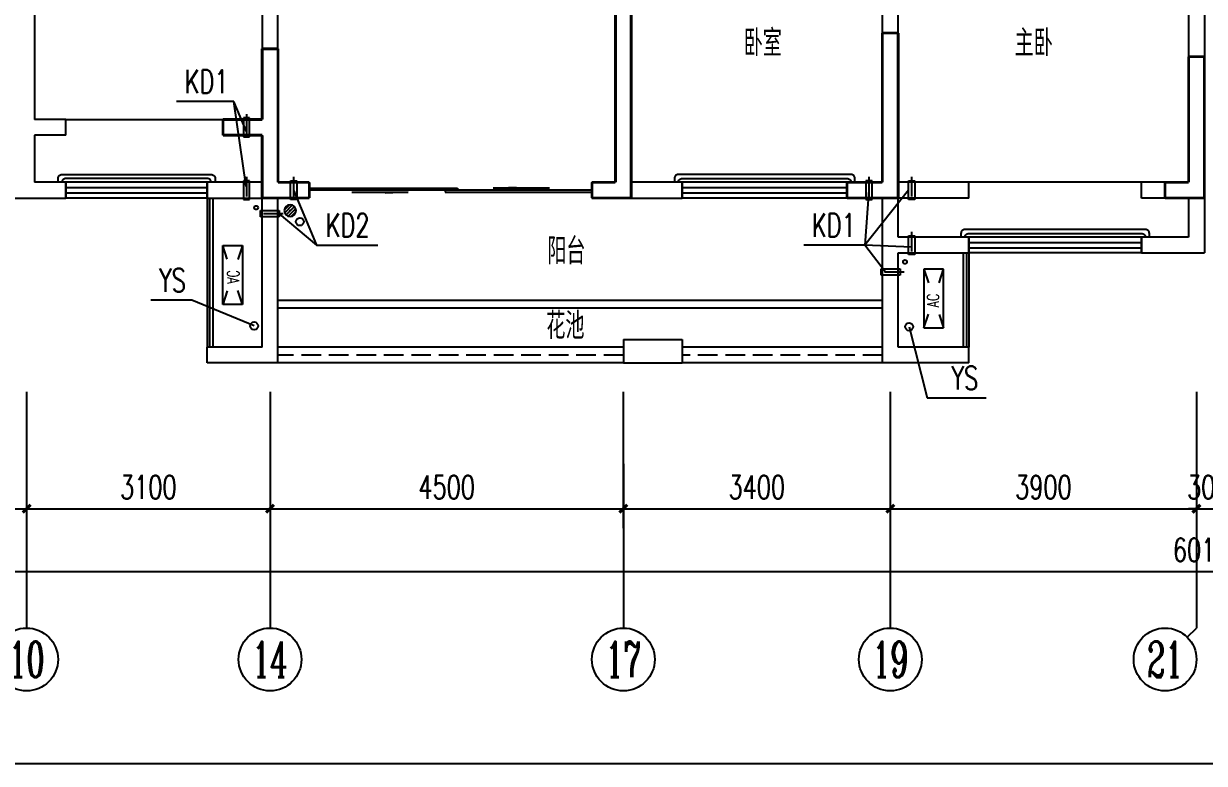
# Model space of a CAD drawing. Extents: x -993182 to -819982, y 169304 to 600104.
# Drawn here: x -880287 to -865248, y 392204 to 401625 of the extents above; entities that cross this region are included whole.
import ezdxf
from ezdxf.enums import TextEntityAlignment as Align

# ---------------------------------------------------------------- set-up
doc = ezdxf.new("R2010")
doc.units = 0
doc.header["$LTSCALE"] = 1000
doc.header["$MEASUREMENT"] = 0
doc.linetypes.add('DASH', pattern=[0.35, 0.25, -0.1])
for name, color, linetype in [('AXIS', 3, 'Continuous'), ('AXIS_TEXT', 7, 'Continuous'), ('DIM_LEAD', 3, 'Continuous'), ('kan', 146, 'Continuous'), ('KTIAO', 124, 'Continuous'), ('PUB_TEXT', 7, 'Continuous'), ('VPIPE-污水', 2, 'Continuous'), ('WALL', 4, 'Continuous'), ('WINDOW', 2, 'Continuous'), ('冷凝水管', 6, 'Continuous'), ('家具', 187, 'Continuous'), ('栏杆', 169, 'Continuous'), ('空调、空调洞', 66, 'Continuous'), ('表格', 157, 'Continuous'), ('面层', 215, 'Continuous')]:
    doc.layers.add(name, color=color, linetype=linetype)
doc.layers.add('RENDERING', color=125, linetype='Continuous', lineweight=13)
doc.styles.add('_ROMANC', font='romanc__.ttf', dxfattribs={"width": 0.700005})
doc.styles.add('_TCH_AXIS', font='COMPLEX', dxfattribs={"bigfont": 'GBCBIG'})
doc.styles.add('_TCH_DIM', font='SIMPLEX', dxfattribs={"bigfont": 'GBCBIG'})
doc.styles.add('_TCH_DIM_T3', font='SIMPLEX', dxfattribs={"width": 0.705882, "bigfont": 'GBCBIG'})
doc.styles.add('COMPLEX', font='COMPLEX')
doc.styles.add('DIM_FONT', font='simplex_.ttf', dxfattribs={"width": 0.7, "bigfont": 'GBCBIG'})
doc.styles.get("Standard").update_dxf_attribs({"font": 'gbenor.shx', "bigfont": 'gbcbig.shx'})
doc.dimstyles.new('_TCH_ARCH&&100', dxfattribs={"dimtxt": 297.5, "dimasz": 100, "dimexe": 250, "dimexo": 300, "dimgap": 126.25, "dimtad": 1, "dimdec": 0, "dimzin": 0, "dimdsep": 46, "dimtxsty": '_TCH_DIM_T3', "dimblk": 'ARCHTICK', "dimcen": 0.09, "dimclrt": 7, "dimazin": 2, "dimtfac": 1, "dimtdec": 0, "dimtix": 1, "dimtmove": 2, "dimatfit": 3, "dimfxl": 0, "dimtolj": 1, "dimtzin": 0, "dimarcsym": 0})

# ---------------------------------------------------------------- blocks, each defined once
blk = doc.blocks.new('90304092557924')
at = {"layer": 'KTIAO'}
for p, q in [((-375, 125), (-198, 66)), ((-375, 125), (-375, -125)), ((375, 125), (-375, 125)), ((375, 125), (198, 66)), ((375, -125), (375, 125)), ((-203, -68), (-375, -125)), ((-375, -125), (375, -125)), ((200, -67), (375, -125))]:
    blk.add_line(p, q, dxfattribs=at)
at = {"layer": 'KTIAO', "style": '_ROMANC', "width": 0.7}
blk.add_text('AC', height=148.6, dxfattribs=at).set_placement((-113, -66))
at = {"layer": 'KTIAO', "style": 'DIM_FONT', "oblique": 0, "width": 0.6, "flags": 9}
for tag in ['XSIZE', 'YSIZE']:
    blk.add_attdef(tag, (-375, -125), '', height=0.5, dxfattribs=at)
blk = doc.blocks.new('q1')
at = {"color": 3, "const_width": 35}
for points in [[(-500393, -334318), (-500393, -332018)], [(-500193, -334518), (-500193, -332018)], [(-496993, -334318), (-496993, -332418)], [(-496993, -332418), (-496793, -332418)], [(-496793, -334518), (-496793, -332418)], [(-504893, -333518), (-504893, -332618)], [(-504893, -332618), (-504693, -332618)], [(-504693, -333518), (-504693, -332618)], [(-493093, -334318), (-493093, -332718)], [(-493093, -332718), (-492893, -332718)], [(-492893, -334518), (-492893, -332718)], [(-505393, -333518), (-504893, -333518)], [(-505393, -333718), (-505393, -333518)], [(-504693, -334318), (-504693, -333518)], [(-505393, -333718), (-504893, -333718)], [(-504893, -334518), (-504893, -333718)], [(-504693, -334318), (-504293, -334318)], [(-504293, -334318), (-504293, -334518)], [(-500693, -334318), (-500393, -334318)], [(-500693, -334518), (-500693, -334318)], [(-497443, -334318), (-496993, -334318)], [(-497443, -334518), (-497443, -334318)], [(-493393, -334318), (-493093, -334318)], [(-493393, -334518), (-493393, -334318)], [(-504893, -334518), (-504293, -334518)], [(-500693, -334518), (-500193, -334518)], [(-497443, -334518), (-496793, -334518)], [(-493393, -334518), (-492893, -334518)]]:
    blk.add_lwpolyline(points, dxfattribs=at)
blk = doc.blocks.new('A$C06D6341B')
at = {"layer": '空调、空调洞', "linetype": 'DASH'}
for p, q in [((40, 0), (40, 340)), ((80, 290), (0, 290)), ((0, 290), (0, 50)), ((80, 50), (80, 290)), ((0, 50), (80, 50))]:
    blk.add_line(p, q, dxfattribs=at)
blk = doc.blocks.new('$WINLIB2D$00000001')
at = {"color": 0}
for points in [[(-0.5, 0.5), (-0.5, -0.5)], [(-0.5, 0.5), (0.5, 0.5)], [(0.5, -0.5), (0.5, 0.5)], [(0.5, 0.1667), (-0.5, 0.1667)], [(0.5, -0.1667), (-0.5, -0.1667)], [(-0.5, -0.5), (0.5, -0.5)]]:
    blk.add_lwpolyline(points, dxfattribs=at)
blk = doc.blocks.new('$DorLib2D$00000131')
at = {"color": 0, "linetype": 'Continuous'}
for p, q in [((0.15, 0.125), (0.2319, 0.1973)), ((0.2319, 0.1973), (0.2319, 0.125)), ((-0.5, 0.125), (-0.5, 0)), ((0.0192, 0.125), (-0.5, 0.125)), ((0.0192, 0), (0.0192, 0.125)), ((0.35, 0.125), (0.15, 0.125)), ((-0.5, 0), (0.0192, 0)), ((-0.024, 0), (0.5, 0)), ((-0.024, -0.125), (-0.024, 0)), ((0.5, 0), (0.5, -0.125)), ((-0.35, -0.125), (-0.15, -0.125)), ((-0.2319, -0.1973), (-0.2319, -0.125)), ((-0.15, -0.125), (-0.2319, -0.1973)), ((0.5, -0.125), (-0.024, -0.125))]:
    blk.add_line(p, q, dxfattribs=at)
blk = doc.blocks.new('_AXISO')
blk.add_circle((0, 0), 0.5)
at = {"layer": 'AXIS_TEXT', "style": 'COMPLEX', "width": 1.041667}
blk.add_attdef('A', text='', height=0.56, dxfattribs=at).set_placement((-0.25, -0.28), (0.25, -0.28), align=Align.FIT)
blk = doc.blocks.new('$lvtry$00000171')
for p, q in [((-74, 11), (-11, 74)), ((-70, -27), (27, 70)), ((-53, -53), (53, 53)), ((-27, -70), (70, 27)), ((11, -74), (74, -11))]:
    blk.add_line(p, q)
blk.add_circle((0, 0), 75)
blk.add_point((0, 0))
blk = doc.blocks.new('_ArchTick')
at = {"color": 0, "linetype": 'ByBlock', "const_width": 0.4}
blk.add_lwpolyline([(-0.5, -0.5), (0.5, 0.5)], dxfattribs=at)
blk = doc.blocks.new('*D152')
at = {"layer": 'AXIS', "color": 0, "lineweight": -2}
for p, q in [((-256409, -347382), (-256409, -349922)), ((-196309, -347382), (-196309, -349922)), ((-256409, -349672), (-196309, -349672))]:
    blk.add_line(p, q, dxfattribs=at)
at = {"layer": 'Defpoints', "color": 0}
for p in [(-256409, -347082), (-196309, -347082), (-196309, -349672)]:
    blk.add_point(p, dxfattribs=at)
at = {"layer": 'AXIS', "color": 0, "lineweight": -2, "xscale": 100, "yscale": 100, "zscale": 100, "rotation": 180}
blk.add_blockref('_ArchTick', (-256409, -349672), dxfattribs=at)
at = {"layer": 'AXIS', "color": 0, "lineweight": -2, "xscale": 100, "yscale": 100, "zscale": 100}
blk.add_blockref('_ArchTick', (-196309, -349672), dxfattribs=at)
at = {"layer": 'AXIS', "color": 7, "insert": (-226359, -349397), "char_height": 297.5, "attachment_point": 5, "style": '_TCH_DIM_T3'}
blk.add_mtext('\\A1;60100', dxfattribs=at)
blk = doc.blocks.new('*D157')
at = {"layer": 'AXIS', "color": 0, "lineweight": -2}
for p, q in [((-244509, -347382), (-244509, -349122)), ((-241409, -347382), (-241409, -349122)), ((-244509, -348872), (-241409, -348872))]:
    blk.add_line(p, q, dxfattribs=at)
at = {"layer": 'Defpoints', "color": 0}
for p in [(-244509, -347082), (-241409, -347082), (-241409, -348872)]:
    blk.add_point(p, dxfattribs=at)
at = {"layer": 'AXIS', "color": 0, "lineweight": -2, "xscale": 100, "yscale": 100, "zscale": 100, "rotation": 180}
blk.add_blockref('_ArchTick', (-244509, -348872), dxfattribs=at)
at = {"layer": 'AXIS', "color": 0, "lineweight": -2, "xscale": 100, "yscale": 100, "zscale": 100}
blk.add_blockref('_ArchTick', (-241409, -348872), dxfattribs=at)
at = {"layer": 'AXIS', "color": 7, "insert": (-242959, -348597), "char_height": 297.5, "attachment_point": 5, "style": '_TCH_DIM_T3'}
blk.add_mtext('\\A1;3100', dxfattribs=at)
blk = doc.blocks.new('*D158')
at = {"layer": 'AXIS', "color": 0, "lineweight": -2}
for p, q in [((-241409, -347382), (-241409, -349122)), ((-238309, -347382), (-238309, -349122)), ((-241409, -348872), (-238309, -348872))]:
    blk.add_line(p, q, dxfattribs=at)
at = {"layer": 'Defpoints', "color": 0}
for p in [(-241409, -347082), (-238309, -347082), (-238309, -348872)]:
    blk.add_point(p, dxfattribs=at)
at = {"layer": 'AXIS', "color": 0, "lineweight": -2, "xscale": 100, "yscale": 100, "zscale": 100, "rotation": 180}
blk.add_blockref('_ArchTick', (-241409, -348872), dxfattribs=at)
at = {"layer": 'AXIS', "color": 0, "lineweight": -2, "xscale": 100, "yscale": 100, "zscale": 100}
blk.add_blockref('_ArchTick', (-238309, -348872), dxfattribs=at)
at = {"layer": 'AXIS', "color": 7, "insert": (-239859, -348597), "char_height": 297.5, "attachment_point": 5, "style": '_TCH_DIM_T3'}
blk.add_mtext('\\A1;3100', dxfattribs=at)
blk = doc.blocks.new('*D159')
at = {"layer": 'AXIS', "color": 0, "lineweight": -2}
for p, q in [((-238309, -347382), (-238309, -349122)), ((-233809, -347382), (-233809, -349122)), ((-238309, -348872), (-233809, -348872))]:
    blk.add_line(p, q, dxfattribs=at)
at = {"layer": 'Defpoints', "color": 0}
for p in [(-238309, -347082), (-233809, -347082), (-233809, -348872)]:
    blk.add_point(p, dxfattribs=at)
at = {"layer": 'AXIS', "color": 0, "lineweight": -2, "xscale": 100, "yscale": 100, "zscale": 100, "rotation": 180}
blk.add_blockref('_ArchTick', (-238309, -348872), dxfattribs=at)
at = {"layer": 'AXIS', "color": 0, "lineweight": -2, "xscale": 100, "yscale": 100, "zscale": 100}
blk.add_blockref('_ArchTick', (-233809, -348872), dxfattribs=at)
at = {"layer": 'AXIS', "color": 7, "insert": (-236059, -348597), "char_height": 297.5, "attachment_point": 5, "style": '_TCH_DIM_T3'}
blk.add_mtext('\\A1;4500', dxfattribs=at)
blk = doc.blocks.new('*D160')
at = {"layer": 'AXIS', "color": 0, "lineweight": -2}
for p, q in [((-233809, -347382), (-233809, -349122)), ((-230409, -347382), (-230409, -349122)), ((-233809, -348872), (-230409, -348872))]:
    blk.add_line(p, q, dxfattribs=at)
at = {"layer": 'Defpoints', "color": 0}
for p in [(-233809, -347082), (-230409, -347082), (-230409, -348872)]:
    blk.add_point(p, dxfattribs=at)
at = {"layer": 'AXIS', "color": 0, "lineweight": -2, "xscale": 100, "yscale": 100, "zscale": 100, "rotation": 180}
blk.add_blockref('_ArchTick', (-233809, -348872), dxfattribs=at)
at = {"layer": 'AXIS', "color": 0, "lineweight": -2, "xscale": 100, "yscale": 100, "zscale": 100}
blk.add_blockref('_ArchTick', (-230409, -348872), dxfattribs=at)
at = {"layer": 'AXIS', "color": 7, "insert": (-232109, -348597), "char_height": 297.5, "attachment_point": 5, "style": '_TCH_DIM_T3'}
blk.add_mtext('\\A1;3400', dxfattribs=at)
blk = doc.blocks.new('*D161')
at = {"layer": 'AXIS', "color": 0, "lineweight": -2}
for p, q in [((-230409, -347382), (-230409, -349122)), ((-226509, -347382), (-226509, -349122)), ((-230409, -348872), (-226509, -348872))]:
    blk.add_line(p, q, dxfattribs=at)
at = {"layer": 'Defpoints', "color": 0}
for p in [(-230409, -347082), (-226509, -347082), (-226509, -348872)]:
    blk.add_point(p, dxfattribs=at)
at = {"layer": 'AXIS', "color": 0, "lineweight": -2, "xscale": 100, "yscale": 100, "zscale": 100, "rotation": 180}
blk.add_blockref('_ArchTick', (-230409, -348872), dxfattribs=at)
at = {"layer": 'AXIS', "color": 0, "lineweight": -2, "xscale": 100, "yscale": 100, "zscale": 100}
blk.add_blockref('_ArchTick', (-226509, -348872), dxfattribs=at)
at = {"layer": 'AXIS', "color": 7, "insert": (-228459, -348597), "char_height": 297.5, "attachment_point": 5, "style": '_TCH_DIM_T3'}
blk.add_mtext('\\A1;3900', dxfattribs=at)
blk = doc.blocks.new('*D162')
at = {"layer": 'AXIS', "color": 0, "lineweight": -2}
for p, q in [((-226509, -347382), (-226509, -349122)), ((-226209, -347382), (-226209, -349122)), ((-226509, -348872), (-226609, -348872)), ((-226509, -348872), (-226209, -348872)), ((-226209, -348872), (-226109, -348872))]:
    blk.add_line(p, q, dxfattribs=at)
at = {"layer": 'Defpoints', "color": 0}
for p in [(-226509, -347082), (-226209, -347082), (-226209, -348872)]:
    blk.add_point(p, dxfattribs=at)
at = {"layer": 'AXIS', "color": 0, "lineweight": -2, "xscale": 100, "yscale": 100, "zscale": 100}
blk.add_blockref('_ArchTick', (-226509, -348872), dxfattribs=at)
at = {"layer": 'AXIS', "color": 0, "lineweight": -2, "xscale": 100, "yscale": 100, "zscale": 100, "rotation": 180}
blk.add_blockref('_ArchTick', (-226209, -348872), dxfattribs=at)
at = {"layer": 'AXIS', "color": 7, "insert": (-226359, -348597), "char_height": 297.5, "attachment_point": 5, "style": '_TCH_DIM_T3'}
blk.add_mtext('\\A1;300', dxfattribs=at)
blk = doc.blocks.new('5#、7#楼参照')
at = {"color": 6}
for centre in [(-238511.1, -346544.2), (-230168.8, -346554.8)]:
    blk.add_circle(centre, 50, dxfattribs=at)
at = {"layer": 'AXIS'}
for p, q in [((-241408.8, -348299.2), (-241408.8, -350391.7)), ((-238308.8, -348299.2), (-238308.8, -350391.7)), ((-233808.8, -348299.2), (-233808.8, -350391.7)), ((-230408.8, -348299.2), (-230408.8, -350391.7)), ((-226508.8, -348299.2), (-226508.8, -350391.7)), ((-226626, -350508.8), (-226508.8, -350391.7))]:
    blk.add_line(p, q, dxfattribs=at)
at = {"layer": 'DIM_LEAD'}
for p, q in [((-238771.8, -343686.7), (-239500.5, -343686.7)), ((-238610.8, -344770.1), (-238771.8, -343686.7)), ((-238610.8, -344770.1), (-238771.8, -343686.7)), ((-238610.8, -344770.1), (-238771.8, -343686.7)), ((-238610.8, -344770.1), (-238771.8, -343686.7)), ((-238610.8, -344770.1), (-238771.8, -343686.7)), ((-238608.8, -344070.1), (-238771.8, -343686.7)), ((-238008.8, -344815.6), (-237715.5, -345515.6)), ((-238008.8, -344815.6), (-237715.5, -345515.6)), ((-238008.8, -344815.6), (-237715.5, -345515.6)), ((-238008.8, -344815.6), (-237715.5, -345515.6)), ((-238008.8, -344815.6), (-237715.5, -345515.6)), ((-230680.8, -344815.6), (-230731.1, -345515.6)), ((-230176.8, -344815.6), (-230731.1, -345515.6)), ((-238190.8, -345115.6), (-237715.5, -345515.6)), ((-237715.5, -345515.6), (-236934.6, -345515.6)), ((-230731.1, -345515.6), (-231512, -345515.6)), ((-230468.1, -345858.5), (-230731.1, -345515.6)), ((-230468.1, -345858.5), (-230731.1, -345515.6)), ((-230468.1, -345858.5), (-230731.1, -345515.6)), ((-230468.1, -345858.5), (-230731.1, -345515.6)), ((-230468.1, -345858.5), (-230731.1, -345515.6)), ((-230136.8, -345540.5), (-230731.1, -345515.6)), ((-239305.5, -346215.6), (-239828, -346215.6)), ((-238511.1, -346544.2), (-239305.5, -346215.6)), ((-230168.8, -346554.8), (-229940.5, -347461)), ((-229940.5, -347461), (-229186, -347461))]:
    blk.add_line(p, q, dxfattribs=at)
at = {"layer": 'kan'}
for p, q in [((-239108.8, -344915.6), (-239108.8, -346815.6)), ((-229408.8, -345615.6), (-229408.8, -346815.6))]:
    blk.add_line(p, q, dxfattribs=at)
at = {"layer": 'kan', "color": 124, "elevation": 0}
for points in [[(-238208.8, -346215.6), (-230508.8, -346215.6), (-230508.8, -346215.6)], [(-238208.8, -346315.6), (-230508.8, -346315.6)]]:
    blk.add_lwpolyline(points, dxfattribs=at)
at = {"layer": 'kan'}
for points in [[(-233808.8, -346815.6), (-238208.8, -346815.6)], [(-230508.8, -346815.6), (-233058.8, -346815.6)], [(-233808.8, -347015.6), (-238208.8, -347015.6)], [(-230508.8, -347015.6), (-233058.8, -347015.6)]]:
    blk.add_lwpolyline(points, dxfattribs=at)
at = {"layer": 'kan', "linetype": 'DASH'}
for points in [[(-233808.8, -346915.6), (-238208.8, -346915.6)], [(-230508.8, -346915.6), (-233058.8, -346915.6)]]:
    blk.add_lwpolyline(points, dxfattribs=at)
at = {"layer": 'VPIPE-污水'}
blk.add_circle((-237928.7, -345217.4, -76423.5), 50, dxfattribs=at)
at = {"layer": 'WALL'}
for p, q in [((-233908.8, -344715.6), (-233908.8, -339615.6)), ((-233708.8, -344715.6), (-233708.8, -339615.6)), ((-241308.8, -340815.6), (-241308.8, -343915.6)), ((-238408.8, -341015.6), (-238408.8, -343915.6)), ((-238208.8, -344015.6), (-238208.8, -341015.6)), ((-226608.8, -341215.6), (-226608.8, -344715.6)), ((-226408.8, -341115.6), (-226408.8, -344815.6)), ((-230308.8, -344715.6), (-230308.8, -341515.6)), ((-230508.8, -344715.6), (-230508.8, -341615.6)), ((-240908.8, -343915.6), (-241308.8, -343915.6)), ((-240908.8, -344115.6), (-240908.8, -343915.6)), ((-238408.8, -343915.6), (-238908.8, -343915.6)), ((-238908.8, -344115.6), (-238908.8, -343915.6)), ((-238208.8, -344715.6), (-238208.8, -344015.6)), ((-241308.8, -344115.6), (-241308.8, -344715.6)), ((-240908.8, -344115.6), (-241308.8, -344115.6)), ((-238408.8, -344115.6), (-238908.8, -344115.6)), ((-238408.8, -344715.6), (-238408.8, -344115.6)), ((-240908.8, -344715.6), (-241308.8, -344715.6)), ((-240908.8, -344915.6), (-240908.8, -344715.6)), ((-238408.8, -344715.6), (-239108.8, -344715.6)), ((-239108.8, -344715.6), (-239108.8, -344915.6)), ((-237808.8, -344715.6), (-238208.8, -344715.6)), ((-237808.8, -344915.6), (-237808.8, -344715.6)), ((-233908.8, -344715.6), (-234208.8, -344715.6)), ((-234208.8, -344715.6), (-234208.8, -344915.6)), ((-233058.8, -344715.6), (-233708.8, -344715.6)), ((-233058.8, -344915.6), (-233058.8, -344715.6)), ((-230508.8, -344715.6), (-230958.8, -344715.6)), ((-230958.8, -344715.6), (-230958.8, -344915.6)), ((-229408.8, -344715.6), (-230308.8, -344715.6)), ((-229408.8, -344915.6), (-229408.8, -344715.6)), ((-226608.8, -344715.6), (-227208.8, -344715.6)), ((-227208.8, -344915.6), (-227208.8, -344715.6)), ((-226408.8, -344815.6), (-226408.8, -345615.6)), ((-241908.8, -344915.6), (-241408.8, -344915.6)), ((-241408.8, -344915.6), (-240908.8, -344915.6)), ((-239108.8, -344915.6), (-238408.8, -344915.6)), ((-238408.8, -346815.6), (-238408.8, -344915.6)), ((-238208.8, -344915.6), (-237808.8, -344915.6)), ((-238208.8, -347015.6), (-238208.8, -344915.6)), ((-234208.8, -344915.6), (-233808.8, -344915.6)), ((-233808.8, -344915.6), (-233058.8, -344915.6)), ((-230958.8, -344915.6), (-230508.8, -344915.6)), ((-230508.8, -345515.6), (-230508.8, -344915.6)), ((-229408.8, -344915.6), (-230308.8, -344915.6)), ((-230308.8, -345415.6), (-230308.8, -344915.6)), ((-226608.8, -344915.6), (-227208.8, -344915.6)), ((-226608.8, -344915.6), (-226608.8, -345415.6)), ((-229408.8, -345415.6), (-230308.8, -345415.6)), ((-229408.8, -345615.6), (-229408.8, -345415.6)), ((-226608.8, -345415.6), (-227208.8, -345415.6)), ((-227208.8, -345415.6), (-227208.8, -345615.6)), ((-230508.8, -347015.6), (-230508.8, -345515.6)), ((-230308.8, -345615.6), (-229408.8, -345615.6)), ((-230308.8, -346815.6), (-230308.8, -345615.6)), ((-227208.8, -345615.6), (-226408.8, -345615.6)), ((-233808.8, -346715.6), (-233058.8, -346715.6)), ((-233808.8, -346715.6), (-233808.8, -347015.6)), ((-233058.8, -346715.6), (-233058.8, -347015.6)), ((-238408.8, -346815.6), (-239108.8, -346815.6)), ((-239108.8, -347015.6), (-239108.8, -346815.6)), ((-229408.8, -346815.6), (-230308.8, -346815.6)), ((-229408.8, -347015.6), (-229408.8, -346815.6)), ((-238208.8, -347015.6), (-239108.8, -347015.6)), ((-233808.8, -347015.6), (-233058.8, -347015.6)), ((-229408.8, -347015.6), (-230508.8, -347015.6))]:
    blk.add_line(p, q, dxfattribs=at)
at = {"layer": 'WINDOW'}
for p, q in [((-240908.8, -343915.6), (-238908.8, -343915.6)), ((-227208.8, -344715.6), (-229408.8, -344715.6))]:
    blk.add_line(p, q, dxfattribs=at)
at = {"layer": '冷凝水管'}
for centre in [(-238485.8, -345038.5, -76423.5), (-230221.5, -345728.5, -76423.5)]:
    blk.add_circle(centre, 25, dxfattribs=at)
at = {"layer": '栏杆'}
for p, q in [((-239078.8, -344915.6), (-239078.8, -346815.6)), ((-239038.8, -344915.6), (-239038.8, -346815.6)), ((-229478.8, -345615.6), (-229478.8, -346815.6)), ((-229438.8, -345615.6), (-229438.8, -346815.6))]:
    blk.add_line(p, q, dxfattribs=at)
for points in [[(-241008.8, -344715.6), (-241008.8, -344665.6, -0.4142136), (-240958.8, -344615.6), (-239058.8, -344615.6, -0.4142136), (-239008.8, -344665.6), (-239008.8, -344715.6)], [(-239058.8, -344715.6), (-239058.8, -344715.6, 0.4142136), (-239108.8, -344665.6), (-240908.8, -344665.6, 0.4142136), (-240958.8, -344715.6), (-240958.8, -344715.6)], [(-230858.8, -344715.6), (-230858.8, -344665.6, 0.4142136), (-230908.8, -344615.6), (-233108.8, -344615.6, 0.4142136), (-233158.8, -344665.6), (-233158.8, -344715.6)], [(-233108.8, -344715.6), (-233108.8, -344715.6, -0.4142136), (-233058.8, -344665.6), (-230958.8, -344665.6, -0.4142136), (-230908.8, -344715.6), (-230908.8, -344715.6)], [(-227108.8, -345415.6), (-227108.8, -345365.6, 0.4142136), (-227158.8, -345315.6), (-229458.8, -345315.6, 0.4142136), (-229508.8, -345365.6), (-229508.8, -345415.6)], [(-229458.8, -345415.6), (-229458.8, -345415.6, -0.4142136), (-229408.8, -345365.6), (-227208.8, -345365.6, -0.4142136), (-227158.8, -345415.6), (-227158.8, -345415.6)]]:
    blk.add_lwpolyline(points, format="xyb", dxfattribs=at)
at = {"layer": '表格'}
blk.add_lwpolyline([(-262742.7, -352115.5), (-189142.7, -352115.5)], dxfattribs=at)
at = {"layer": 'AXIS'}
ref = blk.add_blockref('_AXISO', (-241408.8, -350791.7), dxfattribs=dict(at, xscale=800, yscale=800, zscale=800))
ref.add_attrib('A', '10', dxfattribs={"layer": 'AXIS_TEXT', "height": 452.55, "style": '_TCH_AXIS', "width": 0.724138}).set_placement((-241635.1, -351017.9), (-241182.5, -351017.9), align=Align.FIT)
ref = blk.add_blockref('_AXISO', (-238308.8, -350791.7), dxfattribs=dict(at, xscale=800, yscale=800, zscale=800))
ref.add_attrib('A', '14', dxfattribs={"layer": 'AXIS_TEXT', "height": 452.55, "style": '_TCH_AXIS', "width": 0.677419}).set_placement((-238535.1, -351017.9), (-238082.5, -351017.9), align=Align.FIT)
ref = blk.add_blockref('_AXISO', (-233808.8, -350791.7), dxfattribs=dict(at, xscale=800, yscale=800, zscale=800))
ref.add_attrib('A', '17', dxfattribs={"layer": 'AXIS_TEXT', "height": 452.55, "style": '_TCH_AXIS', "width": 0.724138}).set_placement((-234035.1, -351017.9), (-233582.5, -351017.9), align=Align.FIT)
ref = blk.add_blockref('_AXISO', (-230408.8, -350791.7), dxfattribs=dict(at, xscale=800, yscale=800, zscale=800))
ref.add_attrib('A', '19', dxfattribs={"layer": 'AXIS_TEXT', "height": 452.55, "style": '_TCH_AXIS', "width": 0.724138}).set_placement((-230635.1, -351017.9), (-230182.5, -351017.9), align=Align.FIT)
ref = blk.add_blockref('_AXISO', (-226908.8, -350791.7), dxfattribs=dict(at, xscale=800, yscale=800, zscale=800))
ref.add_attrib('A', '21', dxfattribs={"layer": 'AXIS_TEXT', "height": 452.55, "style": '_TCH_AXIS', "width": 0.724138}).set_placement((-227135.1, -351017.9), (-226682.5, -351017.9), align=Align.FIT)
at = {"layer": 'RENDERING', "xscale": -1, "rotation": 270}
blk.add_blockref('90304092557924', (-238786, -345895.1), dxfattribs=at)
at = {"layer": 'RENDERING', "rotation": 90.00000000000001}
blk.add_blockref('90304092557924', (-229855, -346194.5), dxfattribs=at)
at = {"layer": 'WINDOW', "xscale": -1800, "yscale": -200, "zscale": -1800}
blk.add_blockref('$WINLIB2D$00000001', (-240008.8, -344815.6), dxfattribs=at)
at = {"layer": 'WINDOW', "yscale": 200}
for name, p, xscale, zscale, rotation in [('$DorLib2D$00000131', (-236008.8, -344815.6), 3600, 3600, 180), ('$WINLIB2D$00000001', (-232008.8, -344815.6), 2100, 2100, 180), ('$WINLIB2D$00000001', (-228308.8, -345515.6), 2200, 2200, 180.0000000000162)]:
    blk.add_blockref(name, p, dxfattribs=dict(at, xscale=xscale, zscale=zscale, rotation=rotation))
at = {"layer": '家具', "yscale": -1, "rotation": 90.00000000000001}
blk.add_blockref('$lvtry$00000171', (-238051.9, -345076.3, -76423.5), dxfattribs=at)
at = {"layer": '空调、空调洞'}
for p, rotation in [((-238568.8, -343845.6, -76423.5), 180.0000000000046), ((-238568.8, -344645.6, -76423.5), 180.0000000000046), ((-230640.8, -344645.6, -76423.5), 179.9999999999934)]:
    blk.add_blockref('A$C06D6341B', p, dxfattribs=dict(at, rotation=rotation))
at = {"layer": '空调、空调洞', "xscale": -1}
for p, rotation in [((-238048.8, -344645.6, -76423.5), 180), ((-230176.8, -344645.6, -76423.5), 180), ((-238140.8, -345075.6, -76423.5), 90), ((-230176.8, -345345.6, -76423.5), 180), ((-230233.9, -345818.5), 89.99999999999352)]:
    blk.add_blockref('A$C06D6341B', p, dxfattribs=dict(at, rotation=rotation))
at = {"layer": '面层'}
blk.add_blockref('q1', (266484, -10397.2), dxfattribs=at)
at = {"layer": 'DIM_LEAD', "color": 7, "style": '_TCH_DIM', "width": 0.705882}
for s, p in [('KD1', (-239395.5, -343581.7)), ('KD2', (-237599.6, -345410.6)), ('KD1', (-231407, -345410.6)), ('YS', (-239723, -346110.6)), ('YS', (-229631, -347356))]:
    blk.add_text(s, height=297.5, dxfattribs=at).set_placement(p)
at = {"layer": 'AXIS'}
for p1, p2, distance, picture, middle in [((-256408.8, -347082), (-196308.8, -347082), -2589.7, '*D152', (-226358.8, -349396.7)), ((-244508.8, -347082), (-241408.8, -347082), -1789.7, '*D157', (-242958.8, -348596.7)), ((-241408.8, -347082), (-238308.8, -347082), -1789.7, '*D158', (-239858.8, -348596.7)), ((-238308.8, -347082), (-233808.8, -347082), -1789.7, '*D159', (-236058.8, -348596.7)), ((-233808.8, -347082), (-230408.8, -347082), -1789.7, '*D160', (-232108.8, -348596.7)), ((-230408.8, -347082), (-226508.8, -347082), -1789.7, '*D161', (-228458.8, -348596.7)), ((-226508.8, -347082), (-226208.8, -347082), -1789.7, '*D162', (-226358.8, -348596.7))]:
    dim = blk.add_aligned_dim(p1=p1, p2=p2, distance=distance, dimstyle='_TCH_ARCH&&100', dxfattribs=at)
    dim.commit()
    dim.dimension.update_dxf_attribs({"geometry": picture, "text_midpoint": middle})

msp = doc.modelspace()

# ---------------------------------------------------------------- block references
at = {"layer": '面层'}
msp.add_blockref('5#、7#楼参照', (-638840, 744319), dxfattribs=at)

# ---------------------------------------------------------------- texts
at = {"layer": 'PUB_TEXT'}
for s, p in [('卧室', (-871116, 401209, 0)), ('主卧', (-867665, 401209, 0)), ('阳台', (-873617, 398559, 0)), ('花池', (-873630, 397608, 0))]:
    msp.add_text(s, height=337.6, dxfattribs=at).set_placement(p)

doc.saveas('drawing.dxf')
